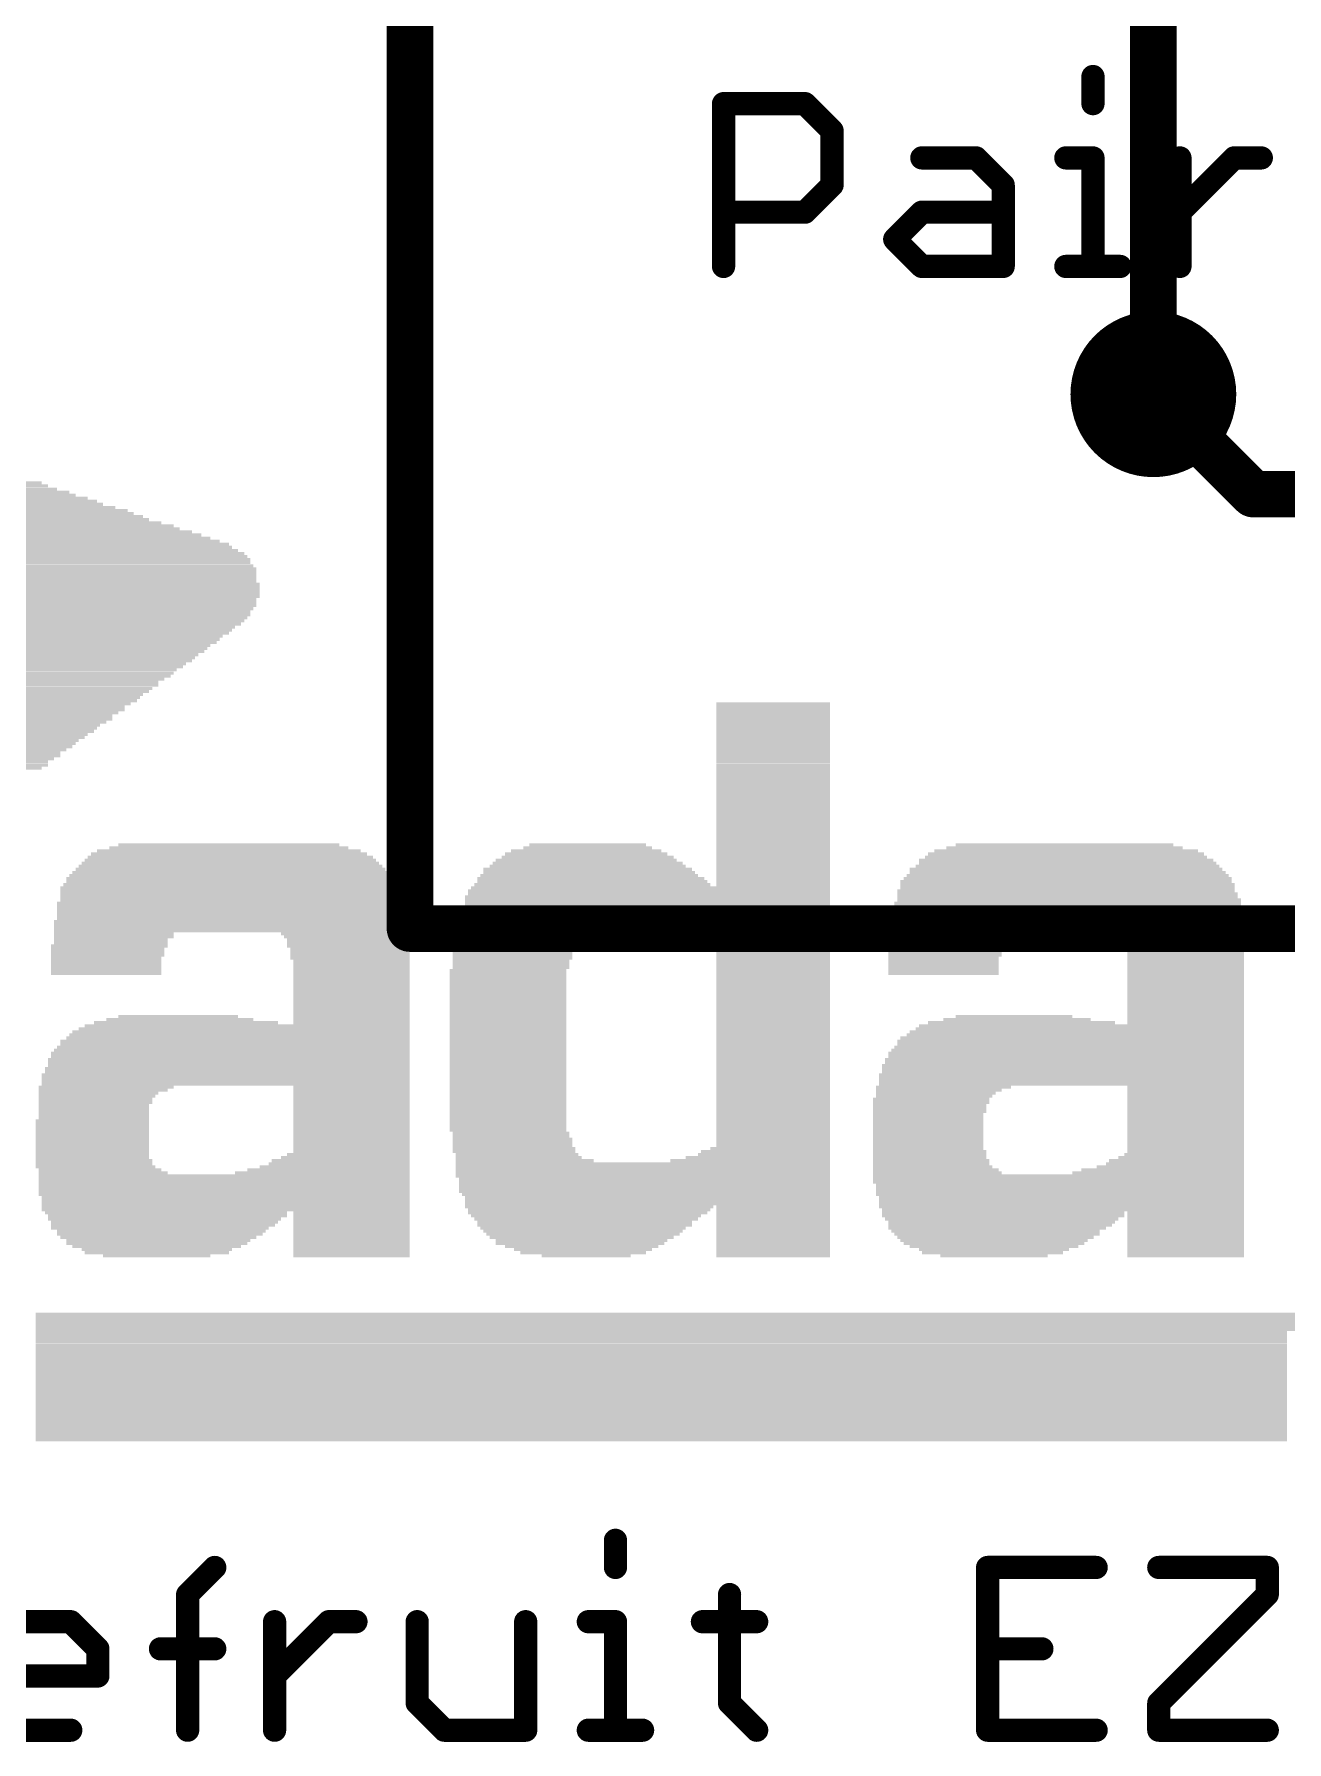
# Model space of a CAD drawing. Extents: x -6.7 to 68.6, y -6.2 to 53.6.
# Drawn here: x 5.82 to 12.67, y 9.91 to 19.24 of the extents above; entities that cross this region are included whole.
import ezdxf

# ---------------------------------------------------------------- set-up
doc = ezdxf.new("R2010")
doc.units = 0
for name, color, linetype in [('1', 12, 'CONTINUOUS'), ('16', 132, 'CONTINUOUS'), ('18', 110, 'CONTINUOUS'), ('21', 40, 'CONTINUOUS')]:
    doc.layers.add(name, color=color, linetype=linetype)

# ---------------------------------------------------------------- blocks, each defined once
blk = doc.blocks.new('RECT')
blk.add_solid([(-0.5, -0.5), (0.5, -0.5), (-0.5, 0.5), (0.5, 0.5)])
blk = doc.blocks.new('ROUNDV')
at = {"const_width": 0.5}
blk.add_lwpolyline([(0, -0.25, 1), (0, 0.25, 1), (0, -0.25)], format="xyb", dxfattribs=at)

msp = doc.modelspace()

# ---------------------------------------------------------------- linework, layer by layer
at = {"layer": '1', "const_width": 0.254}
for points in [[(7.874, 35.687), (7.874, 14.351)], [(12.484, 16.726), (11.938, 17.272)], [(13.367, 16.726), (12.484, 16.726)], [(7.874, 14.351), (19.812, 14.351)]]:
    msp.add_lwpolyline(points, dxfattribs=at)
at = {"layer": '1', "const_width": 0.127}
for points in [[(11.9829, 17.3169, 1), (11.8931, 17.2271)], [(12.484, 16.7895, 1), (12.484, 16.6625)], [(12.4391, 16.6811, 1), (12.5289, 16.7709)], [(7.874, 14.4145, 1), (7.874, 14.2875)], [(7.8105, 14.351, 1), (7.9375, 14.351)]]:
    msp.add_lwpolyline(points, format="xyb", dxfattribs=at)
at = {"layer": '16', "const_width": 0.254}
msp.add_lwpolyline([(11.938, 17.272), (11.938, 19.431)], dxfattribs=at)
at = {"layer": '16', "const_width": 0.127}
msp.add_lwpolyline([(11.8745, 17.272, 1), (12.0015, 17.272)], format="xyb", dxfattribs=at)
at = {"layer": '21', "const_width": 0.127}
for points in [[(11.6078, 19.0086), (11.6078, 18.8603)], [(9.5885, 17.9705), (9.5885, 18.8603)], [(9.5885, 18.8603), (10.0334, 18.8603)], [(10.0334, 18.8603), (10.1817, 18.712)], [(10.1817, 18.712), (10.1817, 18.4154)], [(10.6723, 18.5637), (10.9689, 18.5637)], [(10.9689, 18.5637), (11.1172, 18.4154)], [(11.4595, 18.5637), (11.6078, 18.5637)], [(11.6078, 18.5637), (11.6078, 17.9705)], [(12.0832, 17.9705), (12.0832, 18.5637)], [(12.0832, 18.2671), (12.3798, 18.5637)], [(12.3798, 18.5637), (12.5281, 18.5637)], [(10.1817, 18.4154), (10.0334, 18.2671)], [(11.1172, 18.4154), (11.1172, 17.9705)], [(10.0334, 18.2671), (9.5885, 18.2671)], [(10.524, 18.1188), (10.6723, 18.2671)], [(10.6723, 18.2671), (11.1172, 18.2671)], [(10.6723, 17.9705), (10.524, 18.1188)], [(11.1172, 17.9705), (10.6723, 17.9705)], [(11.4595, 17.9705), (11.7561, 17.9705)], [(8.9974, 11.0076), (8.9974, 10.8593)], [(6.6586, 10.711), (6.8069, 10.8593)], [(11.6252, 10.8593), (11.032, 10.8593)], [(11.032, 10.8593), (11.032, 9.9695)], [(11.9675, 10.8593), (12.5607, 10.8593)], [(12.5607, 10.8593), (12.5607, 10.711)], [(6.6586, 9.9695), (6.6586, 10.711)], [(9.6211, 10.711), (9.6211, 10.1178)], [(12.5607, 10.711), (11.9675, 10.1178)], [(5.7231, 10.5627), (6.0197, 10.5627)], [(6.0197, 10.5627), (6.168, 10.4144)], [(7.134, 9.9695), (7.134, 10.5627)], [(7.134, 10.2661), (7.4306, 10.5627)], [(7.4306, 10.5627), (7.5789, 10.5627)], [(7.9136, 10.5627), (7.9136, 10.1178)], [(8.5068, 9.9695), (8.5068, 10.5627)], [(8.8491, 10.5627), (8.9974, 10.5627)], [(8.9974, 10.5627), (8.9974, 9.9695)], [(9.4728, 10.5627), (9.7694, 10.5627)], [(6.168, 10.4144), (6.168, 10.2661)], [(6.5103, 10.4144), (6.8069, 10.4144)], [(11.032, 10.4144), (11.3286, 10.4144)], [(6.168, 10.2661), (5.5748, 10.2661)], [(7.9136, 10.1178), (8.0619, 9.9695)], [(9.6211, 10.1178), (9.7694, 9.9695)], [(11.9675, 10.1178), (11.9675, 9.9695)], [(6.0197, 9.9695), (5.7231, 9.9695)], [(8.0619, 9.9695), (8.5068, 9.9695)], [(8.8491, 9.9695), (9.1457, 9.9695)], [(11.032, 9.9695), (11.6252, 9.9695)], [(11.9675, 9.9695), (12.5607, 9.9695)]]:
    msp.add_lwpolyline(points, dxfattribs=at)
at = {"layer": '21', "const_width": 0.0635}
for points in [[(11.6396, 19.0086, 1), (11.5761, 19.0086)], [(9.6203, 18.8603, 1), (9.5567, 18.8603)], [(9.5885, 18.892, 1), (9.5885, 18.8285)], [(10.0558, 18.8827, 1), (10.0109, 18.8378)], [(10.0334, 18.8285, 1), (10.0334, 18.892)], [(11.5761, 18.8603, 1), (11.6396, 18.8603)], [(10.2134, 18.712, 1), (10.1499, 18.712)], [(10.1592, 18.6895, 1), (10.2041, 18.7344)], [(10.6723, 18.5954, 1), (10.6723, 18.5319)], [(10.9913, 18.5861, 1), (10.9464, 18.5412)], [(10.9689, 18.5319, 1), (10.9689, 18.5954)], [(11.4595, 18.5954, 1), (11.4595, 18.5319)], [(11.6396, 18.5637, 1), (11.5761, 18.5637)], [(11.6078, 18.5319, 1), (11.6078, 18.5954)], [(12.115, 18.5637, 1), (12.0515, 18.5637)], [(12.3798, 18.5954, 1), (12.3798, 18.5319)], [(12.4023, 18.5412, 1), (12.3573, 18.5861)], [(12.5281, 18.5319, 1), (12.5281, 18.5954)], [(10.1499, 18.4154, 1), (10.2134, 18.4154)], [(10.2041, 18.3929, 1), (10.1592, 18.4378)], [(11.1489, 18.4154, 1), (11.0854, 18.4154)], [(11.0947, 18.3929, 1), (11.1396, 18.4378)], [(9.5885, 18.2988, 1), (9.5885, 18.2353)], [(10.0109, 18.2895, 1), (10.0558, 18.2446)], [(10.0334, 18.2353, 1), (10.0334, 18.2988)], [(10.6723, 18.2988, 1), (10.6723, 18.2353)], [(10.6948, 18.2446, 1), (10.6499, 18.2895)], [(11.1172, 18.2353, 1), (11.1172, 18.2988)], [(12.0608, 18.2895, 1), (12.1057, 18.2446)], [(10.5465, 18.1412, 1), (10.5016, 18.0963)], [(10.5016, 18.1412, 1), (10.5465, 18.0963)], [(10.6723, 18.0023, 1), (10.6723, 17.9388)], [(10.6499, 17.948, 1), (10.6948, 17.993)], [(11.1172, 17.9388, 1), (11.1172, 18.0023)], [(11.4595, 18.0023, 1), (11.4595, 17.9388)], [(11.7561, 17.9388, 1), (11.7561, 18.0023)], [(9.5567, 17.9705, 1), (9.6203, 17.9705)], [(11.0854, 17.9705, 1), (11.1489, 17.9705)], [(11.5761, 17.9705, 1), (11.6396, 17.9705)], [(12.0515, 17.9705, 1), (12.115, 17.9705)], [(9.0292, 11.0076, 1), (8.9657, 11.0076)], [(6.8294, 10.8368, 1), (6.7845, 10.8817)], [(11.0638, 10.8593, 1), (11.0003, 10.8593)], [(11.032, 10.891, 1), (11.032, 10.8275)], [(11.6252, 10.8275, 1), (11.6252, 10.891)], [(11.9675, 10.891, 1), (11.9675, 10.8275)], [(12.5924, 10.8593, 1), (12.5289, 10.8593)], [(12.5607, 10.8275, 1), (12.5607, 10.891)], [(8.9657, 10.8593, 1), (9.0292, 10.8593)], [(6.6904, 10.711, 1), (6.6269, 10.711)], [(6.6362, 10.7334, 1), (6.6811, 10.6885)], [(9.6529, 10.711, 1), (9.5893, 10.711)], [(12.5289, 10.711, 1), (12.5924, 10.711)], [(12.5831, 10.6885, 1), (12.5382, 10.7334)], [(6.0421, 10.5851, 1), (5.9972, 10.5402)], [(6.0197, 10.5309, 1), (6.0197, 10.5944)], [(7.1658, 10.5627, 1), (7.1023, 10.5627)], [(7.4306, 10.5944, 1), (7.4306, 10.5309)], [(7.4531, 10.5402, 1), (7.4081, 10.5851)], [(7.5789, 10.5309, 1), (7.5789, 10.5944)], [(7.9454, 10.5627, 1), (7.8819, 10.5627)], [(8.5385, 10.5627, 1), (8.475, 10.5627)], [(8.8491, 10.5944, 1), (8.8491, 10.5309)], [(9.0292, 10.5627, 1), (8.9657, 10.5627)], [(8.9974, 10.5309, 1), (8.9974, 10.5944)], [(9.4728, 10.5944, 1), (9.4728, 10.5309)], [(9.7694, 10.5309, 1), (9.7694, 10.5944)], [(6.1997, 10.4144, 1), (6.1362, 10.4144)], [(6.1455, 10.3919, 1), (6.1904, 10.4368)], [(6.5103, 10.4461, 1), (6.5103, 10.3826)], [(6.8069, 10.3826, 1), (6.8069, 10.4461)], [(11.032, 10.4461, 1), (11.032, 10.3826)], [(11.3286, 10.3826, 1), (11.3286, 10.4461)], [(6.1362, 10.2661, 1), (6.1997, 10.2661)], [(6.168, 10.2343, 1), (6.168, 10.2978)], [(7.1116, 10.2885, 1), (7.1565, 10.2436)], [(7.9361, 10.1402, 1), (7.8912, 10.0953)], [(9.6436, 10.1402, 1), (9.5986, 10.0953)], [(11.9993, 10.1178, 1), (11.9358, 10.1178)], [(7.8819, 10.1178, 1), (7.9454, 10.1178)], [(9.5893, 10.1178, 1), (9.6529, 10.1178)], [(11.9451, 10.1402, 1), (11.99, 10.0953)], [(6.0197, 9.9377, 1), (6.0197, 10.0013)], [(6.6269, 9.9695, 1), (6.6904, 9.9695)], [(7.1023, 9.9695, 1), (7.1658, 9.9695)], [(8.0619, 10.0013, 1), (8.0619, 9.9377)], [(8.0395, 9.947, 1), (8.0844, 9.992)], [(8.475, 9.9695, 1), (8.5385, 9.9695)], [(8.5068, 9.9377, 1), (8.5068, 10.0013)], [(8.8491, 10.0013, 1), (8.8491, 9.9377)], [(8.9657, 9.9695, 1), (9.0292, 9.9695)], [(9.1457, 9.9377, 1), (9.1457, 10.0013)], [(9.7469, 9.947, 1), (9.7918, 9.992)], [(11.032, 10.0013, 1), (11.032, 9.9377)], [(11.0003, 9.9695, 1), (11.0638, 9.9695)], [(11.6252, 9.9377, 1), (11.6252, 10.0013)], [(11.9675, 10.0013, 1), (11.9675, 9.9377)], [(11.9358, 9.9695, 1), (11.9993, 9.9695)], [(12.5607, 9.9377, 1), (12.5607, 10.0013)]]:
    msp.add_lwpolyline(points, format="xyb", dxfattribs=at)

# ---------------------------------------------------------------- block references
at = {"layer": '18', "xscale": 0.9064, "yscale": 0.9064}
msp.add_blockref('ROUNDV', (11.938, 17.272), dxfattribs=at)
msp.add_blockref('ROUNDV', (11.938, 17.272), dxfattribs=at)
at = {"layer": '21'}
for p, xscale, yscale in [((5.3502, 16.7035), 1.5255, 0.0167), ((5.3335, 16.7203), 1.425, 0.0168), ((5.3251, 16.7371), 1.3746, 0.0168), ((5.3083, 16.7538), 1.2741, 0.0167), ((5.2999, 16.7706), 1.1903, 0.0168), ((5.2916, 16.7874), 1.14, 0.0168), ((5.0737, 16.6532), 2.3805, 0.0167), ((5.124, 16.6197), 2.4811, 0.0168), ((5.4173, 16.6365), 1.8273, 0.0168), ((5.3754, 16.67), 1.6428, 0.0168), ((5.367, 16.6868), 1.5926, 0.0168), ((5.1491, 16.6029), 2.5314, 0.0167), ((5.1658, 16.5862), 2.5649, 0.0168), ((5.1994, 16.5694), 2.632, 0.0167), ((5.2329, 16.5527), 2.699, 0.0168), ((5.2496, 16.5359), 2.7325, 0.0168), ((5.2832, 16.5191), 2.7996, 0.0167), ((5.3838, 16.4353), 3.0343, 0.0168), ((5.3083, 16.5024), 2.8499, 0.0168), ((5.3335, 16.4856), 2.9002, 0.0168), ((5.3586, 16.4688), 2.9505, 0.0167), ((5.3838, 16.4521), 3.0008, 0.0168), ((5.4257, 16.3515), 3.1516, 0.0168), ((5.4341, 16.3347), 3.1684, 0.0167), ((5.4005, 16.4185), 3.0679, 0.0167), ((5.4173, 16.4018), 3.1014, 0.0168), ((5.4257, 16.385), 3.1181, 0.0167), ((5.4341, 16.3683), 3.1349, 0.0168), ((5.4257, 16.2509), 3.2186, 0.0168), ((5.4341, 16.2341), 3.2354, 0.0167), ((5.4341, 16.3012), 3.2019, 0.0168), ((5.4341, 16.2844), 3.2019, 0.0167), ((5.4341, 16.2677), 3.2019, 0.0168), ((5.4425, 16.318), 3.1851, 0.0168), ((5.4005, 16.1503), 3.2689, 0.0167), ((5.4173, 16.1838), 3.269, 0.0167), ((5.4173, 16.1671), 3.269, 0.0168), ((5.4257, 16.2006), 3.2522, 0.0168), ((5.4341, 16.2174), 3.2354, 0.0168), ((5.3335, 16.0497), 3.3025, 0.0167), ((5.3586, 16.0665), 3.2857, 0.0168), ((5.3754, 16.1), 3.2858, 0.0167), ((5.367, 16.0833), 3.269, 0.0168), ((5.3921, 16.1168), 3.2857, 0.0168), ((5.4005, 16.1336), 3.2689, 0.0168), ((5.3083, 16.033), 3.3193, 0.0168), ((5.7861, 16.0162), 2.3302, 0.0168), ((5.8113, 15.9995), 2.2129, 0.0167), ((5.8113, 15.9827), 2.1793, 0.0168), ((5.8281, 15.966), 2.1123, 0.0167), ((5.8197, 15.9492), 2.0619, 0.0168), ((5.8197, 15.9324), 2.0285, 0.0168), ((5.8113, 15.9157), 2.0117, 0.0167), ((5.7778, 15.8654), 1.9447, 0.0167), ((5.8029, 15.8989), 1.9614, 0.0168), ((5.7945, 15.8821), 1.9446, 0.0168), ((5.7023, 15.7983), 1.8944, 0.0168), ((5.6939, 15.7815), 1.8776, 0.0168), ((5.7275, 15.8151), 1.9111, 0.0167), ((5.7526, 15.8318), 1.8944, 0.0168), ((5.761, 15.8486), 1.9111, 0.0168), ((5.5179, 15.681), 1.9614, 0.0167), ((5.5347, 15.6977), 1.9279, 0.0168), ((5.5766, 15.7145), 1.9111, 0.0168), ((5.6185, 15.7313), 1.8943, 0.0167), ((5.6353, 15.748), 1.8943, 0.0168), ((5.6604, 15.7648), 1.8776, 0.0167), ((4.0343, 15.6139), 4.7274, 0.0168), ((4.0343, 15.5971), 4.6939, 0.0168), ((4.0343, 15.5804), 4.6268, 0.0167), ((5.3251, 15.6307), 2.1793, 0.0167), ((5.4341, 15.6474), 2.0284, 0.0168), ((5.4676, 15.6642), 1.995, 0.0168), ((9.8598, 15.5804), 0.6203, 0.0167), ((4.0511, 15.5636), 4.5263, 0.0168), ((4.0595, 15.5469), 4.5095, 0.0167), ((4.0762, 15.5301), 4.409, 0.0168), ((4.1013, 15.5133), 4.2916, 0.0168), ((4.1349, 15.4966), 4.2245, 0.0167), ((9.8598, 15.5636), 0.6203, 0.0168), ((9.8598, 15.5469), 0.6203, 0.0167), ((9.8598, 15.5301), 0.6203, 0.0168), ((9.8598, 15.5133), 0.6203, 0.0168), ((9.8598, 15.4966), 0.6203, 0.0167), ((4.7552, 15.4798), 2.9169, 0.0168), ((4.7552, 15.463), 2.8499, 0.0168), ((4.7552, 15.4463), 2.8163, 0.0167), ((4.7468, 15.4295), 2.7995, 0.0168), ((4.9479, 15.4127), 2.3302, 0.0168), ((4.9564, 15.396), 2.2799, 0.0167), ((9.8598, 15.4798), 0.6203, 0.0168), ((9.8598, 15.463), 0.6203, 0.0168), ((9.8598, 15.4463), 0.6203, 0.0167), ((9.8598, 15.4295), 0.6203, 0.0168), ((9.8598, 15.4127), 0.6203, 0.0168), ((9.8598, 15.396), 0.6203, 0.0167), ((4.9563, 15.3792), 2.2128, 0.0168), ((4.9647, 15.3624), 2.1626, 0.0168), ((4.9563, 15.3457), 2.1458, 0.0167), ((4.9563, 15.3289), 2.0788, 0.0168), ((4.9479, 15.3122), 2.0284, 0.0167), ((9.8598, 15.3792), 0.6203, 0.0168), ((9.8598, 15.3624), 0.6203, 0.0168), ((9.8598, 15.3457), 0.6203, 0.0167), ((9.8598, 15.3289), 0.6203, 0.0168), ((9.8598, 15.3122), 0.6203, 0.0167), ((4.9479, 15.2954), 2.0284, 0.0168), ((4.9479, 15.2786), 1.9614, 0.0168), ((4.9396, 15.2619), 1.9111, 0.0167), ((4.9396, 15.2451), 1.9111, 0.0168), ((4.9312, 15.2283), 1.8608, 0.0168), ((9.8598, 15.2954), 0.6203, 0.0168), ((9.8598, 15.2786), 0.6203, 0.0168), ((9.8598, 15.2619), 0.6203, 0.0167), ((9.8598, 15.2451), 0.6203, 0.0168), ((9.8598, 15.2283), 0.6203, 0.0168), ((9.8598, 15.2116), 0.6203, 0.0167), ((9.8598, 15.1948), 0.6203, 0.0168), ((9.8598, 15.178), 0.6203, 0.0168), ((9.8598, 15.1613), 0.6203, 0.0167), ((9.8598, 15.1445), 0.6203, 0.0168), ((9.8598, 15.1278), 0.6203, 0.0167), ((9.8598, 15.111), 0.6203, 0.0168), ((9.8598, 15.0942), 0.6203, 0.0168), ((9.8598, 15.0775), 0.6203, 0.0167), ((9.8598, 15.0607), 0.6203, 0.0168), ((9.8598, 15.0439), 0.6203, 0.0168), ((9.8598, 15.0272), 0.6203, 0.0167), ((9.8598, 15.0104), 0.6203, 0.0168), ((9.8598, 14.9936), 0.6203, 0.0168), ((9.8598, 14.9769), 0.6203, 0.0167), ((9.8598, 14.9601), 0.6203, 0.0168), ((9.8598, 14.9433), 0.6203, 0.0168), ((9.8598, 14.9266), 0.6203, 0.0167), ((9.8598, 14.9098), 0.6203, 0.0168), ((9.8598, 14.8931), 0.6203, 0.0167), ((9.8598, 14.8763), 0.6203, 0.0168), ((9.8598, 14.8595), 0.6203, 0.0168), ((9.8598, 14.8428), 0.6203, 0.0167), ((6.8925, 14.7422), 1.5591, 0.0167), ((6.8841, 14.7589), 1.5087, 0.0168), ((6.8841, 14.7757), 1.4417, 0.0168), ((6.8842, 14.7925), 1.3076, 0.0167), ((6.8842, 14.8092), 1.207, 0.0168), ((8.8456, 14.7422), 0.9387, 0.0167), ((8.8372, 14.7589), 0.8885, 0.0168), ((8.8372, 14.7757), 0.8214, 0.0168), ((8.8456, 14.7925), 0.7041, 0.0167), ((8.8456, 14.8092), 0.6371, 0.0168), ((9.8598, 14.826), 0.6203, 0.0168), ((9.8598, 14.8092), 0.6203, 0.0168), ((9.8598, 14.7925), 0.6203, 0.0167), ((9.8598, 14.7757), 0.6203, 0.0168), ((9.8598, 14.7589), 0.6203, 0.0168), ((9.8598, 14.7422), 0.6203, 0.0167), ((11.4608, 14.7422), 1.5423, 0.0167), ((11.4608, 14.7589), 1.5087, 0.0168), ((11.4608, 14.7757), 1.4417, 0.0168), ((11.4524, 14.7925), 1.2909, 0.0167), ((11.4524, 14.8092), 1.1903, 0.0168), ((6.8925, 14.6584), 1.7267, 0.0167), ((6.8925, 14.6751), 1.6931, 0.0168), ((6.8925, 14.6919), 1.6597, 0.0168), ((6.8925, 14.7087), 1.6261, 0.0167), ((6.8925, 14.7254), 1.5925, 0.0168), ((8.8456, 14.6751), 1.1399, 0.0168), ((8.854, 14.6584), 1.1567, 0.0167), ((8.8456, 14.6919), 1.0729, 0.0168), ((8.8456, 14.7087), 1.0393, 0.0167), ((8.8372, 14.7254), 0.9891, 0.0168), ((9.8598, 14.7254), 0.6203, 0.0168), ((9.8598, 14.7087), 0.6203, 0.0167), ((9.8598, 14.6919), 0.6203, 0.0168), ((9.8598, 14.6751), 0.6203, 0.0168), ((9.8598, 14.6584), 0.6203, 0.0167), ((11.4608, 14.6751), 1.7099, 0.0168), ((11.4692, 14.6584), 1.7267, 0.0167), ((11.4691, 14.6919), 1.6596, 0.0168), ((11.4608, 14.7254), 1.6093, 0.0168), ((11.4692, 14.7087), 1.6261, 0.0167), ((6.8925, 14.5745), 1.8608, 0.0168), ((6.8925, 14.5578), 1.8608, 0.0167), ((6.8925, 14.5913), 1.8273, 0.0168), ((6.8925, 14.6248), 1.7937, 0.0168), ((6.8925, 14.6081), 1.7937, 0.0167), ((6.8925, 14.6416), 1.7603, 0.0168), ((9.1809, 14.5578), 1.9781, 0.0167), ((9.1892, 14.5745), 1.9614, 0.0168), ((8.8707, 14.5913), 1.2908, 0.0168), ((8.8623, 14.6248), 1.2406, 0.0168), ((8.8707, 14.6081), 1.2573, 0.0167), ((8.854, 14.6416), 1.1903, 0.0168), ((9.8598, 14.6416), 0.6203, 0.0168), ((9.8598, 14.6248), 0.6203, 0.0168), ((9.8598, 14.6081), 0.6203, 0.0167), ((9.8598, 14.5913), 0.6203, 0.0168), ((11.4608, 14.5578), 1.8441, 0.0167), ((11.4608, 14.6081), 1.8105, 0.0167), ((11.4692, 14.5913), 1.8273, 0.0168), ((11.4692, 14.5745), 1.8273, 0.0168), ((11.4691, 14.6248), 1.7938, 0.0168), ((11.4691, 14.6416), 1.7602, 0.0168), ((6.8925, 14.4907), 1.8943, 0.0168), ((6.8925, 14.474), 1.8943, 0.0167), ((6.8925, 14.541), 1.8608, 0.0168), ((6.8925, 14.5242), 1.8608, 0.0168), ((6.9009, 14.5075), 1.8776, 0.0167), ((9.1725, 14.5242), 1.9949, 0.0168), ((9.1725, 14.5075), 1.9949, 0.0167), ((9.1725, 14.4907), 1.9949, 0.0168), ((9.1725, 14.474), 1.9949, 0.0167), ((9.1809, 14.541), 1.9781, 0.0168), ((11.4692, 14.4907), 1.8943, 0.0168), ((11.4692, 14.474), 1.8943, 0.0167), ((11.4691, 14.541), 1.8608, 0.0168), ((11.4691, 14.5242), 1.8608, 0.0168), ((11.4775, 14.5075), 1.8776, 0.0167), ((6.8925, 14.3901), 1.9279, 0.0168), ((6.8925, 14.3734), 1.9279, 0.0167), ((6.8925, 14.4572), 1.8943, 0.0168), ((6.8925, 14.4404), 1.8943, 0.0168), ((6.8925, 14.4237), 1.8943, 0.0167), ((6.8925, 14.4069), 1.8943, 0.0168), ((9.1557, 14.4237), 2.0284, 0.0167), ((9.1557, 14.4069), 2.0284, 0.0168), ((9.1557, 14.3901), 2.0284, 0.0168), ((9.1557, 14.3734), 2.0284, 0.0167), ((9.164, 14.4572), 2.0117, 0.0168), ((9.164, 14.4404), 2.0117, 0.0168), ((11.4691, 14.3901), 1.9278, 0.0168), ((11.4691, 14.3734), 1.9278, 0.0167), ((11.4608, 14.4404), 1.9111, 0.0168), ((11.4608, 14.4237), 1.9111, 0.0167), ((11.4608, 14.4069), 1.9111, 0.0168), ((11.4692, 14.4572), 1.8943, 0.0168), ((6.8925, 14.3566), 1.9279, 0.0168), ((6.8925, 14.3398), 1.9279, 0.0168), ((6.2555, 14.3231), 0.6538, 0.0167), ((6.2555, 14.3063), 0.6538, 0.0168), ((6.2388, 14.2896), 0.6203, 0.0167), ((7.5129, 14.3231), 0.6873, 0.0167), ((7.5212, 14.3063), 0.6706, 0.0168), ((7.5296, 14.2896), 0.6538, 0.0167), ((9.1473, 14.3398), 2.0452, 0.0168), ((9.1473, 14.3231), 2.0452, 0.0167), ((8.5271, 14.3063), 0.8047, 0.0168), ((8.4768, 14.2896), 0.7041, 0.0167), ((9.1557, 14.3566), 2.0284, 0.0168), ((9.7173, 14.3063), 0.9052, 0.0168), ((9.7675, 14.2896), 0.8047, 0.0167), ((11.4691, 14.3566), 1.9278, 0.0168), ((11.4691, 14.3398), 1.9278, 0.0168), ((10.8321, 14.3231), 0.6538, 0.0167), ((10.8237, 14.3063), 0.637, 0.0168), ((10.8154, 14.2896), 0.6203, 0.0167), ((12.0894, 14.3231), 0.6873, 0.0167), ((12.0894, 14.3063), 0.6873, 0.0168), ((12.1062, 14.2896), 0.6537, 0.0167), ((6.2304, 14.256), 0.637, 0.0168), ((6.222, 14.2393), 0.6202, 0.0167), ((6.222, 14.2225), 0.6202, 0.0168), ((6.222, 14.2057), 0.6202, 0.0168), ((6.2137, 14.189), 0.6035, 0.0167), ((6.2388, 14.2728), 0.6203, 0.0168), ((7.538, 14.2728), 0.6705, 0.0168), ((7.538, 14.256), 0.6705, 0.0168), ((7.5463, 14.2393), 0.6538, 0.0167), ((7.5463, 14.2225), 0.6538, 0.0168), ((7.5463, 14.2057), 0.6538, 0.0168), ((7.5463, 14.189), 0.6538, 0.0167), ((8.4348, 14.2225), 0.6538, 0.0168), ((8.4348, 14.2057), 0.6538, 0.0168), ((8.4348, 14.189), 0.6538, 0.0167), ((8.46, 14.256), 0.6706, 0.0168), ((8.4516, 14.2393), 0.6538, 0.0167), ((8.4684, 14.2728), 0.6873, 0.0168), ((9.8011, 14.2728), 0.7376, 0.0168), ((9.8178, 14.256), 0.7041, 0.0168), ((9.8346, 14.2393), 0.6706, 0.0167), ((9.8598, 14.2225), 0.6203, 0.0168), ((9.8598, 14.2057), 0.6203, 0.0168), ((9.8598, 14.189), 0.6203, 0.0167), ((10.7986, 14.256), 0.6203, 0.0168), ((10.7986, 14.2393), 0.6203, 0.0167), ((10.7986, 14.2225), 0.6203, 0.0168), ((10.7986, 14.2057), 0.6203, 0.0168), ((10.7902, 14.189), 0.6035, 0.0167), ((10.807, 14.2728), 0.6035, 0.0168), ((12.1062, 14.2728), 0.6537, 0.0168), ((12.1062, 14.256), 0.6537, 0.0168), ((12.1145, 14.2393), 0.637, 0.0167), ((12.1145, 14.2225), 0.637, 0.0168), ((12.1145, 14.2057), 0.637, 0.0168), ((12.1145, 14.189), 0.637, 0.0167), ((6.2137, 14.1722), 0.6035, 0.0168), ((6.2137, 14.1554), 0.6035, 0.0168), ((6.2137, 14.1387), 0.6035, 0.0167), ((6.2137, 14.1219), 0.6035, 0.0168), ((6.2137, 14.1051), 0.6035, 0.0168), ((7.5547, 14.1722), 0.637, 0.0168), ((7.5547, 14.1554), 0.637, 0.0168), ((7.5547, 14.1387), 0.637, 0.0167), ((7.5547, 14.1219), 0.637, 0.0168), ((7.5547, 14.1051), 0.637, 0.0168), ((7.5547, 14.0884), 0.637, 0.0167), ((8.4097, 14.1219), 0.637, 0.0168), ((8.4097, 14.1051), 0.637, 0.0168), ((8.4097, 14.0884), 0.637, 0.0167), ((8.4265, 14.1722), 0.6371, 0.0168), ((8.4265, 14.1554), 0.6371, 0.0168), ((8.4265, 14.1387), 0.6371, 0.0167), ((9.8598, 14.1722), 0.6203, 0.0168), ((9.8598, 14.1554), 0.6203, 0.0168), ((9.8598, 14.1387), 0.6203, 0.0167), ((9.8598, 14.1219), 0.6203, 0.0168), ((9.8598, 14.1051), 0.6203, 0.0168), ((9.8598, 14.0884), 0.6203, 0.0167), ((10.7902, 14.1722), 0.6035, 0.0168), ((10.7902, 14.1554), 0.6035, 0.0168), ((10.7902, 14.1387), 0.6035, 0.0167), ((10.7902, 14.1219), 0.6035, 0.0168), ((10.7902, 14.1051), 0.6035, 0.0168), ((12.1145, 14.1722), 0.637, 0.0168), ((12.1145, 14.1554), 0.637, 0.0168), ((12.1145, 14.1387), 0.637, 0.0167), ((12.1145, 14.1219), 0.637, 0.0168), ((12.1145, 14.1051), 0.637, 0.0168), ((12.1145, 14.0884), 0.637, 0.0167), ((7.5547, 14.0716), 0.637, 0.0168), ((7.5547, 14.0549), 0.637, 0.0167), ((7.5547, 14.0381), 0.637, 0.0168), ((7.5547, 14.0213), 0.637, 0.0168), ((7.5547, 14.0046), 0.637, 0.0167), ((8.4097, 14.0716), 0.637, 0.0168), ((8.4097, 14.0549), 0.637, 0.0167), ((8.4097, 14.0381), 0.637, 0.0168), ((8.4097, 14.0213), 0.637, 0.0168), ((8.4097, 14.0046), 0.637, 0.0167), ((9.8598, 14.0716), 0.6203, 0.0168), ((9.8598, 14.0549), 0.6203, 0.0167), ((9.8598, 14.0381), 0.6203, 0.0168), ((9.8598, 14.0213), 0.6203, 0.0168), ((9.8598, 14.0046), 0.6203, 0.0167), ((12.1145, 14.0716), 0.637, 0.0168), ((12.1145, 14.0549), 0.637, 0.0167), ((12.1145, 14.0381), 0.637, 0.0168), ((12.1145, 14.0213), 0.637, 0.0168), ((12.1145, 14.0046), 0.637, 0.0167), ((7.5547, 13.9878), 0.637, 0.0168), ((7.5547, 13.971), 0.637, 0.0168), ((7.5547, 13.9543), 0.637, 0.0167), ((7.5547, 13.9375), 0.637, 0.0168), ((7.5547, 13.9207), 0.637, 0.0168), ((7.5547, 13.904), 0.637, 0.0167), ((8.4097, 13.9878), 0.637, 0.0168), ((8.4097, 13.971), 0.637, 0.0168), ((8.4097, 13.9543), 0.637, 0.0167), ((8.4097, 13.9375), 0.637, 0.0168), ((8.4097, 13.9207), 0.637, 0.0168), ((8.4097, 13.904), 0.637, 0.0167), ((9.8598, 13.9878), 0.6203, 0.0168), ((9.8598, 13.971), 0.6203, 0.0168), ((9.8598, 13.9543), 0.6203, 0.0167), ((9.8598, 13.9375), 0.6203, 0.0168), ((9.8598, 13.9207), 0.6203, 0.0168), ((9.8598, 13.904), 0.6203, 0.0167), ((12.1145, 13.9878), 0.637, 0.0168), ((12.1145, 13.971), 0.637, 0.0168), ((12.1145, 13.9543), 0.637, 0.0167), ((12.1145, 13.9375), 0.637, 0.0168), ((12.1145, 13.9207), 0.637, 0.0168), ((12.1145, 13.904), 0.637, 0.0167), ((6.9848, 13.8201), 1.7769, 0.0167), ((6.6495, 13.8369), 1.0059, 0.0168), ((6.616, 13.8537), 0.8047, 0.0168), ((6.6076, 13.8704), 0.6538, 0.0167), ((7.5547, 13.8872), 0.637, 0.0168), ((7.5547, 13.8704), 0.637, 0.0167), ((7.5547, 13.8537), 0.637, 0.0168), ((7.5547, 13.8369), 0.637, 0.0168), ((8.4097, 13.8872), 0.637, 0.0168), ((8.4097, 13.8704), 0.637, 0.0167), ((8.4097, 13.8537), 0.637, 0.0168), ((8.4097, 13.8369), 0.637, 0.0168), ((8.4097, 13.8201), 0.637, 0.0167), ((9.8598, 13.8872), 0.6203, 0.0168), ((9.8598, 13.8704), 0.6203, 0.0167), ((9.8598, 13.8537), 0.6203, 0.0168), ((9.8598, 13.8369), 0.6203, 0.0168), ((9.8598, 13.8201), 0.6203, 0.0167), ((11.5446, 13.8201), 1.7769, 0.0167), ((11.2177, 13.8369), 1.0226, 0.0168), ((11.1925, 13.8537), 0.8046, 0.0168), ((11.1758, 13.8704), 0.6371, 0.0167), ((12.1145, 13.8872), 0.637, 0.0168), ((12.1145, 13.8704), 0.637, 0.0167), ((12.1145, 13.8537), 0.637, 0.0168), ((12.1145, 13.8369), 0.637, 0.0168), ((6.9177, 13.7363), 1.9111, 0.0168), ((6.9177, 13.7195), 1.9111, 0.0167), ((6.9345, 13.7531), 1.8775, 0.0168), ((6.9428, 13.7698), 1.8608, 0.0167), ((6.9512, 13.7866), 1.844, 0.0168), ((6.968, 13.8034), 1.8105, 0.0168), ((8.4097, 13.8034), 0.637, 0.0168), ((8.4097, 13.7866), 0.637, 0.0168), ((8.4097, 13.7698), 0.637, 0.0167), ((8.4097, 13.7531), 0.637, 0.0168), ((8.4097, 13.7363), 0.637, 0.0168), ((8.4097, 13.7195), 0.637, 0.0167), ((9.8598, 13.8034), 0.6203, 0.0168), ((9.8598, 13.7866), 0.6203, 0.0168), ((9.8598, 13.7698), 0.6203, 0.0167), ((9.8598, 13.7531), 0.6203, 0.0168), ((9.8598, 13.7363), 0.6203, 0.0168), ((9.8598, 13.7195), 0.6203, 0.0167), ((11.4859, 13.7363), 1.8943, 0.0168), ((11.4859, 13.7195), 1.8943, 0.0167), ((11.4943, 13.7531), 1.8775, 0.0168), ((11.511, 13.7698), 1.844, 0.0167), ((11.5194, 13.7866), 1.8272, 0.0168), ((11.5362, 13.8034), 1.7937, 0.0168), ((6.8841, 13.6357), 1.9781, 0.0167), ((6.8925, 13.6692), 1.9613, 0.0167), ((6.8925, 13.6525), 1.9613, 0.0168), ((6.9009, 13.686), 1.9446, 0.0168), ((6.9093, 13.7028), 1.9278, 0.0168), ((8.4097, 13.7028), 0.637, 0.0168), ((8.4097, 13.686), 0.637, 0.0168), ((8.4097, 13.6692), 0.637, 0.0167), ((8.4097, 13.6525), 0.637, 0.0168), ((8.4097, 13.6357), 0.637, 0.0167), ((9.8598, 13.7028), 0.6203, 0.0168), ((9.8598, 13.686), 0.6203, 0.0168), ((9.8598, 13.6692), 0.6203, 0.0167), ((9.8598, 13.6525), 0.6203, 0.0168), ((9.8598, 13.6357), 0.6203, 0.0167), ((11.4524, 13.6357), 1.9613, 0.0167), ((11.4607, 13.6692), 1.9446, 0.0167), ((11.4607, 13.6525), 1.9446, 0.0168), ((11.4691, 13.686), 1.9278, 0.0168), ((11.4775, 13.7028), 1.911, 0.0168), ((6.8674, 13.5519), 2.0116, 0.0168), ((6.8674, 13.5351), 2.0116, 0.0167), ((6.8758, 13.5854), 1.9949, 0.0167), ((6.8758, 13.5687), 1.9949, 0.0168), ((6.8841, 13.619), 1.9781, 0.0168), ((6.8841, 13.6022), 1.9781, 0.0168), ((8.4097, 13.619), 0.637, 0.0168), ((8.4097, 13.6022), 0.637, 0.0168), ((8.4097, 13.5854), 0.637, 0.0167), ((8.4097, 13.5687), 0.637, 0.0168), ((8.4097, 13.5519), 0.637, 0.0168), ((8.4097, 13.5351), 0.637, 0.0167), ((9.8598, 13.619), 0.6203, 0.0168), ((9.8598, 13.6022), 0.6203, 0.0168), ((9.8598, 13.5854), 0.6203, 0.0167), ((9.8598, 13.5687), 0.6203, 0.0168), ((9.8598, 13.5519), 0.6203, 0.0168), ((9.8598, 13.5351), 0.6203, 0.0167), ((11.4356, 13.5519), 1.9949, 0.0168), ((11.4356, 13.5351), 1.9949, 0.0167), ((11.444, 13.6022), 1.9781, 0.0168), ((11.444, 13.5854), 1.9781, 0.0167), ((11.444, 13.5687), 1.9781, 0.0168), ((11.4524, 13.619), 1.9613, 0.0168), ((6.2136, 13.4848), 0.7376, 0.0167), ((6.1717, 13.4514), 0.6538, 0.0167), ((6.1633, 13.4346), 0.637, 0.0168), ((6.1969, 13.4681), 0.7041, 0.0168), ((6.8674, 13.5184), 2.0116, 0.0168), ((6.8674, 13.5016), 2.0116, 0.0168), ((7.5547, 13.4848), 0.637, 0.0167), ((7.5547, 13.4681), 0.637, 0.0168), ((7.5547, 13.4514), 0.637, 0.0167), ((7.5547, 13.4346), 0.637, 0.0168), ((8.4097, 13.5184), 0.637, 0.0168), ((8.4097, 13.5016), 0.637, 0.0168), ((8.4097, 13.4848), 0.637, 0.0167), ((8.4097, 13.4681), 0.637, 0.0168), ((8.4097, 13.4514), 0.637, 0.0167), ((8.4097, 13.4346), 0.637, 0.0168), ((9.8598, 13.5184), 0.6203, 0.0168), ((9.8598, 13.5016), 0.6203, 0.0168), ((9.8598, 13.4848), 0.6203, 0.0167), ((9.8598, 13.4681), 0.6203, 0.0168), ((9.8598, 13.4514), 0.6203, 0.0167), ((9.8598, 13.4346), 0.6203, 0.0168), ((10.7902, 13.4848), 0.7376, 0.0167), ((10.7483, 13.4514), 0.6538, 0.0167), ((10.7399, 13.4346), 0.637, 0.0168), ((10.7651, 13.4681), 0.6873, 0.0168), ((11.4356, 13.5184), 1.9949, 0.0168), ((11.4356, 13.5016), 1.9949, 0.0168), ((12.1145, 13.4848), 0.637, 0.0167), ((12.1145, 13.4681), 0.637, 0.0168), ((12.1145, 13.4514), 0.637, 0.0167), ((12.1145, 13.4346), 0.637, 0.0168), ((6.155, 13.4178), 0.6203, 0.0168), ((6.155, 13.4011), 0.6203, 0.0167), ((6.1466, 13.3843), 0.6035, 0.0168), ((6.1466, 13.3675), 0.6035, 0.0168), ((6.1466, 13.3508), 0.6035, 0.0167), ((7.5547, 13.4178), 0.637, 0.0168), ((7.5547, 13.4011), 0.637, 0.0167), ((7.5547, 13.3843), 0.637, 0.0168), ((7.5547, 13.3675), 0.637, 0.0168), ((7.5547, 13.3508), 0.637, 0.0167), ((8.4097, 13.4178), 0.637, 0.0168), ((8.4097, 13.4011), 0.637, 0.0167), ((8.4097, 13.3843), 0.637, 0.0168), ((8.4097, 13.3675), 0.637, 0.0168), ((8.4097, 13.3508), 0.637, 0.0167), ((9.8598, 13.4178), 0.6203, 0.0168), ((9.8598, 13.4011), 0.6203, 0.0167), ((9.8598, 13.3843), 0.6203, 0.0168), ((9.8598, 13.3675), 0.6203, 0.0168), ((9.8598, 13.3508), 0.6203, 0.0167), ((10.7231, 13.4178), 0.637, 0.0168), ((10.7231, 13.4011), 0.637, 0.0167), ((10.7148, 13.3843), 0.6203, 0.0168), ((10.7148, 13.3675), 0.6203, 0.0168), ((10.7148, 13.3508), 0.6203, 0.0167), ((12.1145, 13.4178), 0.637, 0.0168), ((12.1145, 13.4011), 0.637, 0.0167), ((12.1145, 13.3843), 0.637, 0.0168), ((12.1145, 13.3675), 0.637, 0.0168), ((12.1145, 13.3508), 0.637, 0.0167), ((6.1382, 13.3005), 0.6203, 0.0167), ((6.1382, 13.2837), 0.6203, 0.0168), ((6.1382, 13.2669), 0.6203, 0.0168), ((6.1382, 13.2502), 0.6203, 0.0167), ((6.1466, 13.334), 0.6035, 0.0168), ((6.1466, 13.3172), 0.6035, 0.0168), ((7.5547, 13.334), 0.637, 0.0168), ((7.5547, 13.3172), 0.637, 0.0168), ((7.5547, 13.3005), 0.637, 0.0167), ((7.5547, 13.2837), 0.637, 0.0168), ((7.5547, 13.2669), 0.637, 0.0168), ((7.5547, 13.2502), 0.637, 0.0167), ((8.4097, 13.334), 0.637, 0.0168), ((8.4097, 13.3172), 0.637, 0.0168), ((8.4097, 13.3005), 0.637, 0.0167), ((8.4097, 13.2837), 0.637, 0.0168), ((8.4097, 13.2669), 0.637, 0.0168), ((8.4097, 13.2502), 0.637, 0.0167), ((9.8598, 13.334), 0.6203, 0.0168), ((9.8598, 13.3172), 0.6203, 0.0168), ((9.8598, 13.3005), 0.6203, 0.0167), ((9.8598, 13.2837), 0.6203, 0.0168), ((9.8598, 13.2669), 0.6203, 0.0168), ((9.8598, 13.2502), 0.6203, 0.0167), ((10.7064, 13.334), 0.6035, 0.0168), ((10.7064, 13.3172), 0.6035, 0.0168), ((10.7064, 13.3005), 0.6035, 0.0167), ((10.7064, 13.2837), 0.6035, 0.0168), ((10.7064, 13.2669), 0.6035, 0.0168), ((10.7064, 13.2502), 0.6035, 0.0167), ((12.1145, 13.334), 0.637, 0.0168), ((12.1145, 13.3172), 0.637, 0.0168), ((12.1145, 13.3005), 0.637, 0.0167), ((12.1145, 13.2837), 0.637, 0.0168), ((12.1145, 13.2669), 0.637, 0.0168), ((12.1145, 13.2502), 0.637, 0.0167), ((6.1382, 13.2334), 0.6203, 0.0168), ((6.1382, 13.2167), 0.6203, 0.0167), ((6.1382, 13.1999), 0.6203, 0.0168), ((6.1382, 13.1831), 0.6203, 0.0168), ((6.1382, 13.1664), 0.6203, 0.0167), ((7.5547, 13.2334), 0.637, 0.0168), ((7.5547, 13.2167), 0.637, 0.0167), ((7.5547, 13.1999), 0.637, 0.0168), ((7.5547, 13.1831), 0.637, 0.0168), ((7.5547, 13.1664), 0.637, 0.0167), ((8.4348, 13.1999), 0.6538, 0.0168), ((8.4348, 13.1831), 0.6538, 0.0168), ((8.4348, 13.1664), 0.6538, 0.0167), ((8.4265, 13.2334), 0.6371, 0.0168), ((8.4265, 13.2167), 0.6371, 0.0167), ((9.8598, 13.2334), 0.6203, 0.0168), ((9.8598, 13.2167), 0.6203, 0.0167), ((9.8598, 13.1999), 0.6203, 0.0168), ((9.8598, 13.1831), 0.6203, 0.0168), ((9.8598, 13.1664), 0.6203, 0.0167), ((10.7064, 13.2334), 0.6035, 0.0168), ((10.7064, 13.2167), 0.6035, 0.0167), ((10.7064, 13.1999), 0.6035, 0.0168), ((10.7064, 13.1831), 0.6035, 0.0168), ((10.7064, 13.1664), 0.6035, 0.0167), ((12.1145, 13.2334), 0.637, 0.0168), ((12.1145, 13.2167), 0.637, 0.0167), ((12.1145, 13.1999), 0.637, 0.0168), ((12.1145, 13.1831), 0.637, 0.0168), ((12.1145, 13.1664), 0.637, 0.0167), ((6.1382, 13.1496), 0.6203, 0.0168), ((6.1382, 13.1328), 0.6203, 0.0168), ((6.1382, 13.1161), 0.6203, 0.0167), ((6.1382, 13.0993), 0.6203, 0.0168), ((6.1466, 13.0825), 0.6371, 0.0168), ((6.1466, 13.0658), 0.6371, 0.0167), ((7.4877, 13.0658), 0.7711, 0.0167), ((7.4961, 13.0825), 0.7543, 0.0168), ((7.5212, 13.0993), 0.704, 0.0168), ((7.538, 13.1161), 0.6705, 0.0167), ((7.5547, 13.1496), 0.637, 0.0168), ((7.5547, 13.1328), 0.637, 0.0168), ((8.4432, 13.1496), 0.6706, 0.0168), ((8.4432, 13.1328), 0.6706, 0.0168), ((8.46, 13.1161), 0.6706, 0.0167), ((8.5019, 13.0825), 0.7544, 0.0168), ((9.1473, 13.0658), 2.0452, 0.0167), ((8.4684, 13.0993), 0.6873, 0.0168), ((9.734, 13.0825), 0.8717, 0.0168), ((9.7759, 13.0993), 0.7879, 0.0168), ((9.8095, 13.1161), 0.7208, 0.0167), ((9.8178, 13.1328), 0.7041, 0.0168), ((9.843, 13.1496), 0.6538, 0.0168), ((10.7231, 13.0825), 0.637, 0.0168), ((10.7231, 13.0658), 0.637, 0.0167), ((10.7064, 13.1496), 0.6035, 0.0168), ((10.7148, 13.1328), 0.6203, 0.0168), ((10.7148, 13.1161), 0.6203, 0.0167), ((10.7148, 13.0993), 0.6203, 0.0168), ((12.0559, 13.0658), 0.7543, 0.0167), ((12.0642, 13.0825), 0.7376, 0.0168), ((12.0894, 13.0993), 0.6873, 0.0168), ((12.1062, 13.1161), 0.6537, 0.0167), ((12.1145, 13.1496), 0.637, 0.0168), ((12.1145, 13.1328), 0.637, 0.0168), ((6.1549, 13.049), 0.6538, 0.0168), ((6.1801, 13.0323), 0.6706, 0.0167), ((6.859, 12.9987), 2.0284, 0.0168), ((6.859, 12.982), 2.0284, 0.0167), ((6.1969, 13.0155), 0.7041, 0.0168), ((7.3955, 13.0155), 0.9555, 0.0168), ((7.429, 13.0323), 0.8885, 0.0167), ((7.4625, 13.049), 0.8214, 0.0168), ((9.1473, 13.049), 2.0452, 0.0168), ((9.1473, 13.0323), 2.0452, 0.0167), ((9.1473, 13.0155), 2.0452, 0.0168), ((9.1473, 12.9987), 2.0452, 0.0168), ((9.1557, 12.982), 2.0284, 0.0167), ((10.7315, 13.049), 0.6538, 0.0168), ((11.4188, 12.9987), 2.0284, 0.0168), ((11.4188, 12.982), 2.0284, 0.0167), ((10.7483, 13.0323), 0.6873, 0.0167), ((10.7567, 13.0155), 0.7041, 0.0168), ((11.9637, 13.0155), 0.9387, 0.0168), ((11.9888, 13.0323), 0.8884, 0.0167), ((12.0307, 13.049), 0.8046, 0.0168), ((6.859, 12.9652), 2.0284, 0.0168), ((6.859, 12.9484), 2.0284, 0.0168), ((6.859, 12.9317), 2.0284, 0.0167), ((6.859, 12.9149), 2.0284, 0.0168), ((6.859, 12.8981), 2.0284, 0.0168), ((6.8674, 12.8814), 2.0116, 0.0167), ((9.1557, 12.9652), 2.0284, 0.0168), ((9.1557, 12.9484), 2.0284, 0.0168), ((9.1557, 12.9317), 2.0284, 0.0167), ((9.1557, 12.9149), 2.0284, 0.0168), ((9.164, 12.8981), 2.0117, 0.0168), ((9.1725, 12.8814), 1.9949, 0.0167), ((11.4188, 12.9652), 2.0284, 0.0168), ((11.4272, 12.9484), 2.0116, 0.0168), ((11.4272, 12.9317), 2.0116, 0.0167), ((11.4272, 12.9149), 2.0116, 0.0168), ((11.4272, 12.8981), 2.0116, 0.0168), ((11.4356, 12.8814), 1.9949, 0.0167), ((6.8674, 12.8646), 2.0116, 0.0168), ((6.8674, 12.8478), 2.0116, 0.0168), ((6.8674, 12.8311), 2.0116, 0.0167), ((6.8674, 12.8143), 2.0116, 0.0168), ((6.5405, 12.7976), 1.3244, 0.0167), ((6.5489, 12.7808), 1.3076, 0.0168), ((7.5547, 12.7976), 0.637, 0.0167), ((7.5547, 12.7808), 0.637, 0.0168), ((9.1725, 12.8646), 1.9949, 0.0168), ((9.1725, 12.8478), 1.9949, 0.0168), ((8.854, 12.8311), 1.3579, 0.0167), ((8.854, 12.8143), 1.3243, 0.0168), ((8.8456, 12.7976), 1.3075, 0.0167), ((8.8372, 12.7808), 1.2573, 0.0168), ((9.8598, 12.8311), 0.6203, 0.0167), ((9.8598, 12.8143), 0.6203, 0.0168), ((9.8598, 12.7976), 0.6203, 0.0167), ((9.8598, 12.7808), 0.6203, 0.0168), ((11.4356, 12.8646), 1.9949, 0.0168), ((11.4356, 12.8478), 1.9949, 0.0168), ((11.4356, 12.8311), 1.9949, 0.0167), ((11.1171, 12.7976), 1.3244, 0.0167), ((11.1171, 12.7808), 1.3244, 0.0168), ((11.444, 12.8143), 1.9781, 0.0168), ((12.1145, 12.7976), 0.637, 0.0167), ((12.1145, 12.7808), 0.637, 0.0168), ((6.5322, 12.764), 1.2741, 0.0168), ((6.5322, 12.7473), 1.2405, 0.0167), ((6.5238, 12.7305), 1.2237, 0.0168), ((6.507, 12.7137), 1.1902, 0.0168), ((6.5154, 12.697), 1.1399, 0.0167), ((7.5547, 12.764), 0.637, 0.0168), ((7.5547, 12.7473), 0.637, 0.0167), ((7.5547, 12.7305), 0.637, 0.0168), ((7.5547, 12.7137), 0.637, 0.0168), ((7.5547, 12.697), 0.637, 0.0167), ((8.8372, 12.764), 1.2238, 0.0168), ((8.8288, 12.7473), 1.1735, 0.0167), ((8.8288, 12.7305), 1.1735, 0.0168), ((8.8204, 12.7137), 1.1232, 0.0168), ((8.8204, 12.697), 1.0896, 0.0167), ((9.8598, 12.764), 0.6203, 0.0168), ((9.8598, 12.7473), 0.6203, 0.0167), ((9.8598, 12.7305), 0.6203, 0.0168), ((9.8598, 12.7137), 0.6203, 0.0168), ((9.8598, 12.697), 0.6203, 0.0167), ((11.1087, 12.764), 1.274, 0.0168), ((11.1087, 12.7473), 1.2406, 0.0167), ((11.1003, 12.7305), 1.2238, 0.0168), ((11.0836, 12.7137), 1.1903, 0.0168), ((11.0752, 12.697), 1.1399, 0.0167), ((12.1145, 12.764), 0.637, 0.0168), ((12.1145, 12.7473), 0.637, 0.0167), ((12.1145, 12.7305), 0.637, 0.0168), ((12.1145, 12.7137), 0.637, 0.0168), ((12.1145, 12.697), 0.637, 0.0167), ((6.507, 12.6802), 1.1232, 0.0168), ((6.4986, 12.6634), 1.0729, 0.0168), ((6.4986, 12.6467), 1.0058, 0.0167), ((6.4902, 12.6299), 0.989, 0.0168), ((6.4902, 12.6132), 0.922, 0.0167), ((6.4902, 12.5964), 0.8214, 0.0168), ((7.5547, 12.6802), 0.637, 0.0168), ((7.5547, 12.6634), 0.637, 0.0168), ((7.5547, 12.6467), 0.637, 0.0167), ((7.5547, 12.6299), 0.637, 0.0168), ((7.5547, 12.6132), 0.637, 0.0167), ((7.5547, 12.5964), 0.637, 0.0168), ((8.8204, 12.6802), 1.0562, 0.0168), ((8.812, 12.6634), 1.0058, 0.0168), ((8.812, 12.6467), 0.9388, 0.0167), ((8.8037, 12.6299), 0.9221, 0.0168), ((8.812, 12.6132), 0.8382, 0.0167), ((8.8204, 12.5964), 0.7544, 0.0168), ((9.8598, 12.6802), 0.6203, 0.0168), ((9.8598, 12.6634), 0.6203, 0.0168), ((9.8598, 12.6467), 0.6203, 0.0167), ((9.8598, 12.6299), 0.6203, 0.0168), ((9.8598, 12.6132), 0.6203, 0.0167), ((9.8598, 12.5964), 0.6203, 0.0168), ((11.0836, 12.6802), 1.1231, 0.0168), ((11.0752, 12.6634), 1.0729, 0.0168), ((11.0668, 12.6467), 1.0226, 0.0167), ((11.0668, 12.6299), 0.9891, 0.0168), ((11.0668, 12.6132), 0.922, 0.0167), ((11.0668, 12.5964), 0.8214, 0.0168), ((12.1145, 12.6802), 0.637, 0.0168), ((12.1145, 12.6634), 0.637, 0.0168), ((12.1145, 12.6467), 0.637, 0.0167), ((12.1145, 12.6299), 0.637, 0.0168), ((12.1145, 12.6132), 0.637, 0.0167), ((12.1145, 12.5964), 0.637, 0.0168), ((6.4903, 12.5796), 0.7879, 0.0168), ((6.4902, 12.5629), 0.5868, 0.0167), ((7.5547, 12.5796), 0.637, 0.0168), ((7.5547, 12.5629), 0.637, 0.0167), ((8.8204, 12.5796), 0.6874, 0.0168), ((8.8372, 12.5629), 0.4861, 0.0167), ((9.8598, 12.5796), 0.6203, 0.0168), ((9.8598, 12.5629), 0.6203, 0.0167), ((11.0584, 12.5796), 0.7712, 0.0168), ((11.0668, 12.5629), 0.5868, 0.0167), ((12.1145, 12.5796), 0.637, 0.0168), ((12.1145, 12.5629), 0.637, 0.0167), ((12.827, 12.2443), 13.998, 0.0168), ((12.827, 12.2276), 13.998, 0.0167), ((9.2478, 12.1438), 6.8397, 0.0167), ((9.2478, 12.127), 6.8397, 0.0168), ((12.827, 12.2108), 13.998, 0.0168), ((12.827, 12.1941), 13.998, 0.0167), ((12.827, 12.1773), 13.998, 0.0168), ((12.827, 12.1605), 13.998, 0.0168), ((9.2478, 12.1102), 6.8397, 0.0168), ((9.2478, 12.0935), 6.8397, 0.0167), ((9.2478, 12.0767), 6.8397, 0.0168), ((9.2478, 12.0599), 6.8397, 0.0168), ((9.2478, 12.0432), 6.8397, 0.0167), ((9.2478, 12.0264), 6.8397, 0.0168), ((9.2478, 12.0096), 6.8397, 0.0168), ((9.2478, 11.9929), 6.8397, 0.0167), ((9.2478, 11.9761), 6.8397, 0.0168), ((9.2478, 11.9594), 6.8397, 0.0167), ((9.2478, 11.9426), 6.8397, 0.0168), ((9.2478, 11.9258), 6.8397, 0.0168), ((9.2478, 11.9091), 6.8397, 0.0167), ((9.2478, 11.8923), 6.8397, 0.0168), ((9.2478, 11.8755), 6.8397, 0.0168), ((9.2478, 11.8588), 6.8397, 0.0167), ((9.2478, 11.842), 6.8397, 0.0168), ((9.2478, 11.8252), 6.8397, 0.0168), ((9.2478, 11.8085), 6.8397, 0.0167), ((9.2478, 11.7917), 6.8397, 0.0168), ((9.2478, 11.775), 6.8397, 0.0167), ((9.2478, 11.7582), 6.8397, 0.0168), ((9.2478, 11.7414), 6.8397, 0.0168), ((9.2478, 11.7247), 6.8397, 0.0167), ((9.2478, 11.7079), 6.8397, 0.0168), ((9.2478, 11.6911), 6.8397, 0.0168), ((9.2478, 11.6744), 6.8397, 0.0167), ((9.2478, 11.6576), 6.8397, 0.0168), ((9.2478, 11.6408), 6.8397, 0.0168), ((9.2478, 11.6241), 6.8397, 0.0167), ((9.2478, 11.6073), 6.8397, 0.0168), ((9.2478, 11.5905), 6.8397, 0.0168), ((9.2478, 11.5738), 6.8397, 0.0167), ((9.2478, 11.557), 6.8397, 0.0168)]:
    msp.add_blockref('RECT', p, dxfattribs=dict(at, xscale=xscale, yscale=yscale))

doc.saveas('drawing.dxf')
